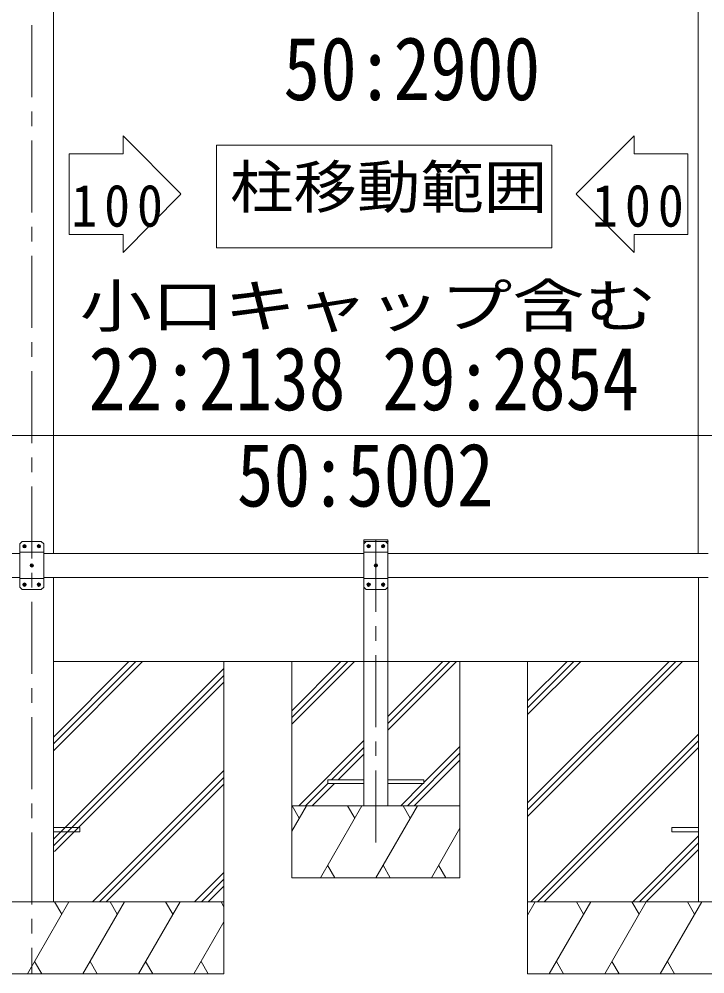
# Model space of a CAD drawing. Units: millimetres, scale not verified. Extents: x -8432 to 28176, y -5820 to 5820.
# Drawn here: x 2350 to 3777, y -3412 to -1425 of the extents above; entities that cross this region are included whole.
import ezdxf
from ezdxf.enums import TextEntityAlignment as Align

# ---------------------------------------------------------------- set-up
doc = ezdxf.new("R2010")
doc.units = ezdxf.units.MM
doc.header["$LTSCALE"] = 30
doc.linetypes.add('CHAIN1', pattern=[8, 5, -1, 1, -1])
for name, color, linetype, lineweight in [('0-0_0', 7, 'Continuous', 9), ('0-1_本体', 5, 'CHAIN1', 9), ('0-3_ELV2', 4, 'Continuous', 9), ('0-6_OTH_LINE', 6, 'Continuous', 9), ('0-7_SHAPE', 7, 'Continuous', 9)]:
    doc.layers.add(name, color=color, linetype=linetype, lineweight=lineweight)
doc.styles.add('ＭＳ ゴシック', font='')
doc.styles.get('ＭＳ ゴシック').set_extended_font_data('MS Gothic')

msp = doc.modelspace()

# ---------------------------------------------------------------- linework, layer by layer
at = {"layer": '0-0_0'}
for p, q in [((2421.61, -2762.41), (3763.61, -2762.41)), ((2421.61, -2948.04), (2607.24, -2762.41)), ((2421.61, -2933.89), (2593.1, -2762.41)), ((2421.61, -2919.75), (2578.96, -2762.41)), ((2421.61, -3131.88), (2776.41, -2777.09)), ((2776.41, -2762.41), (2776.41, -3412.41)), ((2917.61, -2762.41), (2917.61, -3212.41)), ((2917.61, -2864.75), (3019.96, -2762.41)), ((2917.61, -2878.9), (3034.1, -2762.41)), ((2917.61, -2893.04), (3048.24, -2762.41)), ((3117.61, -2905.17), (3260.37, -2762.41)), ((3117.61, -2891.03), (3246.23, -2762.41)), ((3117.61, -2876.89), (3232.09, -2762.41)), ((3267.61, -3212.41), (3267.61, -2762.41)), ((3408.41, -3056.58), (3702.59, -2762.41)), ((3408.41, -3070.73), (3716.73, -2762.41)), ((3408.41, -3084.87), (3730.87, -2762.41)), ((3408.41, -2872.74), (3518.74, -2762.41)), ((3408.41, -2858.59), (3504.6, -2762.41)), ((3408.41, -2844.45), (3490.46, -2762.41)), ((2421.61, -3146.02), (2776.41, -2791.23)), ((2423.87, -3157.91), (2776.41, -2805.37)), ((3414.78, -3262.35), (3763.21, -2913.92)), ((2932.09, -3062.41), (3067.61, -2926.89)), ((3192.61, -3014.02), (3267.61, -2939.02)), ((3428.92, -3262.35), (3763.21, -2928.06)), ((3000.23, -3008.41), (3067.61, -2941.03)), ((3014.37, -3008.41), (3067.61, -2955.17)), ((3158.36, -3062.41), (3267.61, -2953.16)), ((3443.06, -3262.35), (3763.21, -2942.2)), ((3172.5, -3062.41), (3267.61, -2967.3)), ((2503.28, -3262.35), (2776.41, -2989.22)), ((2517.42, -3262.35), (2776.41, -3003.36)), ((2531.56, -3262.35), (2776.41, -3017.5)), ((2946.23, -3062.41), (2992.61, -3016.03)), ((2960.37, -3062.41), (3006.37, -3016.41)), ((3144.22, -3062.41), (3190.22, -3016.41)), ((2917.61, -3115.52), (2948.27, -3062.41)), ((2917.61, -3062.41), (3267.61, -3062.41)), ((2933.27, -3088.39), (2918.27, -3062.41)), ((2977.14, -3212.41), (3063.74, -3062.41)), ((3048.74, -3088.39), (3033.74, -3062.41)), ((3092.61, -3212.41), (3179.21, -3062.41)), ((3164.21, -3088.39), (3149.21, -3062.41)), ((3208.08, -3212.41), (3267.61, -3109.3)), ((3626.91, -3262.35), (3763.21, -3126.05)), ((3641.05, -3262.35), (3763.21, -3140.19)), ((3655.19, -3262.35), (3763.21, -3154.33)), ((2992.14, -3186.43), (3007.14, -3212.41)), ((3107.61, -3186.43), (3122.61, -3212.41)), ((3223.08, -3186.43), (3238.08, -3212.41)), ((2715.41, -3262.35), (2776.41, -3201.35)), ((2729.55, -3262.35), (2776.41, -3215.49)), ((2917.61, -3212.41), (3267.61, -3212.41)), ((2743.69, -3262.35), (2776.41, -3229.63)), ((2776.41, -3262.41), (1976.41, -3262.41)), ((2367.57, -3412.41), (2454.17, -3262.41)), ((2439.17, -3288.39), (2424.17, -3262.4)), ((2483.04, -3412.41), (2569.64, -3262.41)), ((2554.64, -3288.39), (2539.64, -3262.41)), ((2598.51, -3412.41), (2685.11, -3262.41)), ((2655.11, -3262.41), (2670.11, -3288.39)), ((2770.58, -3262.41), (2776.41, -3272.51)), ((4208.41, -3262.41), (3408.41, -3262.41)), ((3408.41, -3289.91), (3424.29, -3262.41)), ((3453.15, -3412.41), (3539.76, -3262.41)), ((3524.76, -3288.39), (3509.76, -3262.41)), ((3568.63, -3412.41), (3655.23, -3262.41)), ((3640.23, -3288.39), (3625.22, -3262.41)), ((3684.09, -3412.41), (3770.7, -3262.41)), ((3755.7, -3288.39), (3740.7, -3262.41)), ((2713.98, -3412.41), (2776.41, -3304.27)), ((2382.56, -3386.43), (2397.56, -3412.41)), ((2498.03, -3386.43), (2513.03, -3412.41)), ((2613.5, -3386.43), (2628.5, -3412.41)), ((2728.97, -3386.43), (2743.97, -3412.41)), ((3468.15, -3386.43), (3483.15, -3412.41)), ((3583.62, -3386.43), (3598.62, -3412.41)), ((3699.09, -3386.43), (3714.09, -3412.41))]:
    msp.add_line(p, q, dxfattribs=at)
for points in [[(1976.41, -2762.41), (1976.41, -3412.41), (2776.41, -3412.41)], [(3408.41, -2762.41), (3408.41, -3412.41), (4208.41, -3412.41)]]:
    msp.add_lwpolyline(points, dxfattribs=at)
at = {"layer": '0-1_本体'}
for p, q in [((2376.61, -238), (2376.61, -3412.41)), ((3092.61, -3138.96), (3092.61, -2480.09))]:
    msp.add_line(p, q, dxfattribs=at)
at = {"layer": '0-3_ELV2'}
for p, q in [((2421.81, -633.41), (2421.81, -2537.41)), ((3763.41, -633.41), (3763.41, -2537.41)), ((2351.61, -2517.41), (2351.61, -2607.41)), ((2360.35, -2521.99), (2359.51, -2521.99)), ((2362.87, -2522.83), (2363.71, -2522.83)), ((2390.35, -2521.99), (2389.51, -2521.99)), ((2392.87, -2522.83), (2393.71, -2522.83)), ((2396.61, -2512.41), (2401.61, -2517.41)), ((2401.61, -2607.41), (2401.61, -2517.41)), ((3067.31, -2512.41), (3067.42, -2510.35)), ((3117.91, -2512.41), (3067.31, -2512.41)), ((3067.61, -3062.41), (3067.61, -2512.41)), ((3067.61, -2517.41), (3067.61, -2607.41)), ((3116.8, -2509.41), (3068.41, -2509.41)), ((3076.35, -2521.99), (3075.51, -2521.99)), ((3078.87, -2522.83), (3079.71, -2522.83)), ((3106.35, -2521.99), (3105.51, -2521.99)), ((3108.87, -2522.83), (3109.71, -2522.83)), ((3112.61, -2512.41), (3117.61, -2517.41)), ((3117.61, -3062.41), (3117.61, -2512.41)), ((3117.61, -2607.41), (3117.61, -2517.41)), ((3117.91, -2512.41), (3117.8, -2510.35)), ((1675.61, -2537.41), (2351.61, -2537.41)), ((2401.61, -2535.11), (2351.61, -2535.11)), ((3067.61, -2537.41), (2401.61, -2537.41)), ((3117.61, -2535.11), (3067.61, -2535.11)), ((3783.61, -2537.41), (3117.61, -2537.41)), ((2375.35, -2561.99), (2374.51, -2561.99)), ((2377.87, -2562.83), (2378.71, -2562.83)), ((3091.35, -2561.99), (3090.51, -2561.99)), ((3093.87, -2562.83), (3094.71, -2562.83)), ((1675.61, -2587.41), (2351.61, -2587.41)), ((2401.61, -2589.71), (2351.61, -2589.71)), ((2360.35, -2601.99), (2359.51, -2601.99)), ((2362.87, -2602.83), (2363.71, -2602.83)), ((2390.35, -2601.99), (2389.51, -2601.99)), ((2392.87, -2602.83), (2393.71, -2602.83)), ((2401.61, -2587.41), (3067.61, -2587.41)), ((2421.61, -2587.41), (2421.61, -3262.41)), ((3117.61, -2589.71), (3067.61, -2589.71)), ((3076.35, -2601.99), (3075.51, -2601.99)), ((3078.87, -2602.83), (3079.71, -2602.83)), ((3106.35, -2601.99), (3105.51, -2601.99)), ((3108.87, -2602.83), (3109.71, -2602.83)), ((3117.61, -2587.41), (3783.61, -2587.41)), ((3763.61, -2587.41), (3763.61, -3262.41)), ((2356.61, -2612.41), (2351.61, -2607.41)), ((3072.61, -2612.41), (3067.61, -2607.41)), ((3067.61, -3008.41), (2992.61, -3008.41)), ((3117.61, -3016.41), (3192.61, -3016.41)), ((2421.61, -3107.91), (2476.41, -3107.91)), ((2421.61, -3116.91), (2476.41, -3116.91)), ((2476.41, -3107.91), (2476.41, -3116.91)), ((3708.41, -3107.91), (3708.41, -3116.91)), ((3708.41, -3107.91), (3763.21, -3107.91)), ((3708.41, -3116.91), (3763.21, -3116.91))]:
    msp.add_line(p, q, dxfattribs=at)
for points in [[(2396.61, -2512.41), (2356.61, -2512.41), (2351.61, -2517.41)], [(2359.51, -2521.99), (2359.51, -2522.83), (2360.35, -2522.83)], [(2362.03, -2521.15), (2362.03, -2520.31), (2361.19, -2520.31), (2361.19, -2521.15)], [(2363.71, -2522.83), (2363.71, -2521.99), (2362.87, -2521.99)], [(2389.51, -2521.99), (2389.51, -2522.83), (2390.35, -2522.83)], [(2392.03, -2521.15), (2392.03, -2520.31), (2391.19, -2520.31), (2391.19, -2521.15)], [(2393.71, -2522.83), (2393.71, -2521.99), (2392.87, -2521.99)], [(3112.61, -2512.41), (3072.61, -2512.41), (3067.61, -2517.41)], [(3075.51, -2521.99), (3075.51, -2522.83), (3076.35, -2522.83)], [(3078.03, -2521.15), (3078.03, -2520.31), (3077.19, -2520.31), (3077.19, -2521.15)], [(3079.71, -2522.83), (3079.71, -2521.99), (3078.87, -2521.99)], [(3105.51, -2521.99), (3105.51, -2522.83), (3106.35, -2522.83)], [(3108.03, -2521.15), (3108.03, -2520.31), (3107.19, -2520.31), (3107.19, -2521.15)], [(3109.71, -2522.83), (3109.71, -2521.99), (3108.87, -2521.99)], [(2361.19, -2523.67), (2361.19, -2524.51), (2362.03, -2524.51), (2362.03, -2523.67)], [(2391.19, -2523.67), (2391.19, -2524.51), (2392.03, -2524.51), (2392.03, -2523.67)], [(3077.19, -2523.67), (3077.19, -2524.51), (3078.03, -2524.51), (3078.03, -2523.67)], [(3107.19, -2523.67), (3107.19, -2524.51), (3108.03, -2524.51), (3108.03, -2523.67)], [(2374.51, -2561.99), (2374.51, -2562.83), (2375.35, -2562.83)], [(2377.03, -2561.15), (2377.03, -2560.31), (2376.19, -2560.31), (2376.19, -2561.15)], [(2378.71, -2562.83), (2378.71, -2561.99), (2377.87, -2561.99)], [(3090.51, -2561.99), (3090.51, -2562.83), (3091.35, -2562.83)], [(3093.03, -2561.15), (3093.03, -2560.31), (3092.19, -2560.31), (3092.19, -2561.15)], [(3094.71, -2562.83), (3094.71, -2561.99), (3093.87, -2561.99)], [(2376.19, -2563.67), (2376.19, -2564.51), (2377.03, -2564.51), (2377.03, -2563.67)], [(3092.19, -2563.67), (3092.19, -2564.51), (3093.03, -2564.51), (3093.03, -2563.67)], [(2359.51, -2601.99), (2359.51, -2602.83), (2360.35, -2602.83)], [(2362.03, -2601.15), (2362.03, -2600.31), (2361.19, -2600.31), (2361.19, -2601.15)], [(2363.71, -2602.83), (2363.71, -2601.99), (2362.87, -2601.99)], [(2389.51, -2601.99), (2389.51, -2602.83), (2390.35, -2602.83)], [(2392.03, -2601.15), (2392.03, -2600.31), (2391.19, -2600.31), (2391.19, -2601.15)], [(2393.71, -2602.83), (2393.71, -2601.99), (2392.87, -2601.99)], [(3075.51, -2601.99), (3075.51, -2602.83), (3076.35, -2602.83)], [(3078.03, -2601.15), (3078.03, -2600.31), (3077.19, -2600.31), (3077.19, -2601.15)], [(3079.71, -2602.83), (3079.71, -2601.99), (3078.87, -2601.99)], [(3105.51, -2601.99), (3105.51, -2602.83), (3106.35, -2602.83)], [(3108.03, -2601.15), (3108.03, -2600.31), (3107.19, -2600.31), (3107.19, -2601.15)], [(3109.71, -2602.83), (3109.71, -2601.99), (3108.87, -2601.99)], [(2356.61, -2612.41), (2396.61, -2612.41), (2401.61, -2607.41)], [(2361.19, -2603.67), (2361.19, -2604.51), (2362.03, -2604.51), (2362.03, -2603.67)], [(2391.19, -2603.67), (2391.19, -2604.51), (2392.03, -2604.51), (2392.03, -2603.67)], [(3072.61, -2612.41), (3112.61, -2612.41), (3117.61, -2607.41)], [(3077.19, -2603.67), (3077.19, -2604.51), (3078.03, -2604.51), (3078.03, -2603.67)], [(3107.19, -2603.67), (3107.19, -2604.51), (3108.03, -2604.51), (3108.03, -2603.67)], [(2992.61, -3008.41), (2992.61, -3016.41), (3067.61, -3016.41)], [(3192.61, -3016.41), (3192.61, -3008.41), (3117.61, -3008.41)]]:
    msp.add_lwpolyline(points, dxfattribs=at)
for centre in [(2361.61, -2522.41), (2391.61, -2522.41), (3077.61, -2522.41), (3107.61, -2522.41), (2376.61, -2562.41), (3092.61, -2562.41), (2361.61, -2602.41), (2391.61, -2602.41), (3077.61, -2602.41), (3107.61, -2602.41)]:
    msp.add_circle(centre, 3.5, dxfattribs=at)
for centre, radius, start, end in [((2360.35, -2521.15), 0.84, 270, 0), ((2360.35, -2523.67), 0.84, 0, 90), ((2362.87, -2521.15), 0.84, 180, 270), ((2362.87, -2523.67), 0.84, 90, 180), ((2390.35, -2521.15), 0.84, 270, 0), ((2390.35, -2523.67), 0.84, 0, 90), ((2392.87, -2521.15), 0.84, 180, 270), ((2392.87, -2523.67), 0.84, 90, 180), ((3068.41, -2510.41), 1, 90, 176.99994), ((3076.35, -2521.15), 0.84, 270, 0), ((3076.35, -2523.67), 0.84, 0, 90), ((3078.87, -2521.15), 0.84, 180, 270), ((3078.87, -2523.67), 0.84, 90, 180), ((3106.35, -2521.15), 0.84, 270, 0), ((3106.35, -2523.67), 0.84, 0, 90), ((3108.87, -2521.15), 0.84, 180, 270), ((3108.87, -2523.67), 0.84, 90, 180), ((3116.8, -2510.41), 1, 3.00011, 90), ((2375.35, -2561.15), 0.84, 270, 0), ((2375.35, -2563.67), 0.84, 0, 90), ((2377.87, -2561.15), 0.84, 180, 270), ((2377.87, -2563.67), 0.84, 90, 180), ((3091.35, -2561.15), 0.84, 270, 0), ((3091.35, -2563.67), 0.84, 0, 90), ((3093.87, -2561.15), 0.84, 180, 270), ((3093.87, -2563.67), 0.84, 90, 180), ((2360.35, -2601.15), 0.84, 270, 0), ((2360.35, -2603.67), 0.84, 0, 90), ((2362.87, -2601.15), 0.84, 180, 270), ((2362.87, -2603.67), 0.84, 90, 180), ((2390.35, -2601.15), 0.84, 270, 0), ((2390.35, -2603.67), 0.84, 0, 90), ((2392.87, -2601.15), 0.84, 180, 270), ((2392.87, -2603.67), 0.84, 90, 180), ((3076.35, -2601.15), 0.84, 270, 0), ((3076.35, -2603.67), 0.84, 0, 90), ((3078.87, -2601.15), 0.84, 180, 270), ((3078.87, -2603.67), 0.84, 90, 180), ((3106.35, -2601.15), 0.84, 270, 0), ((3106.35, -2603.67), 0.84, 0, 90), ((3108.87, -2601.15), 0.84, 180, 270), ((3108.87, -2603.67), 0.84, 90, 180)]:
    msp.add_arc(centre, radius, start, end, dxfattribs=at)
at = {"layer": '0-6_OTH_LINE', "color": 7}
for p, q in [((2566.58, -1668.24), (2566.58, -1705.87)), ((2566.58, -1668.24), (2686.81, -1789.45)), ((3629.7, -1668.24), (3509.47, -1789.45)), ((3629.7, -1668.24), (3629.7, -1705.87)), ((2761.33, -1687.67), (3458.88, -1687.67)), ((2761.33, -1901.74), (2761.33, -1687.67)), ((3458.88, -1687.67), (3458.88, -1901.74)), ((2566.58, -1911.28), (2686.81, -1790.07)), ((3629.7, -1911.28), (3509.47, -1790.07)), ((2566.58, -1873.65), (2454.35, -1873.65)), ((2566.58, -1873.65), (2566.58, -1911.28)), ((3629.7, -1873.65), (3741.92, -1873.65)), ((3629.7, -1873.65), (3629.7, -1911.28)), ((3458.88, -1901.74), (2761.33, -1901.74))]:
    msp.add_line(p, q, dxfattribs=at)
at = {"layer": '0-6_OTH_LINE'}
msp.add_line((1665.61, -2292.15), (4519.61, -2292.15), dxfattribs=at)
at = {"layer": '0-6_OTH_LINE', "color": 7}
for points in [[(2566.58, -1705.87), (2454.35, -1705.87), (2454.35, -1873.65)], [(3629.7, -1705.87), (3741.92, -1705.87), (3741.92, -1873.65)]]:
    msp.add_lwpolyline(points, dxfattribs=at)

# ---------------------------------------------------------------- texts
at = {"layer": '0-6_OTH_LINE', "color": 7, "style": 'ＭＳ ゴシック', "width": 0.85}
for s, p in [('50:2900', (2900.21, -1633.74)), ('22:2138 29:2854 ', (2495.18, -2279.04)), ('50:5002', (2803.41, -2479.36))]:
    msp.add_text(s, height=132, dxfattribs=at).set_placement(p, align=Align.BOTTOM_LEFT)
at = {"layer": '0-6_OTH_LINE', "color": 3, "style": 'ＭＳ ゴシック', "width": 1.1}
msp.add_text('柱移動範囲', height=87.98, dxfattribs=at).set_placement((2789.21, -1845.29), align=Align.BOTTOM_LEFT)
at = {"layer": '0-6_OTH_LINE', "color": 3, "char_height": 87.98, "attachment_point": 7, "style": 'ＭＳ ゴシック'}
for insert in [(2458.84, -1858.89), (3542.43, -1858.89)]:
    msp.add_mtext('\\T1.27;\\W0.9;100', dxfattribs=dict(at, insert=insert))
at = {"layer": '0-7_SHAPE', "style": 'ＭＳ ゴシック', "width": 1.25}
msp.add_text('小口キャップ含む', height=87.98, dxfattribs=at).set_placement((2476.63, -2092.73), align=Align.BOTTOM_LEFT)

doc.saveas('drawing.dxf')
